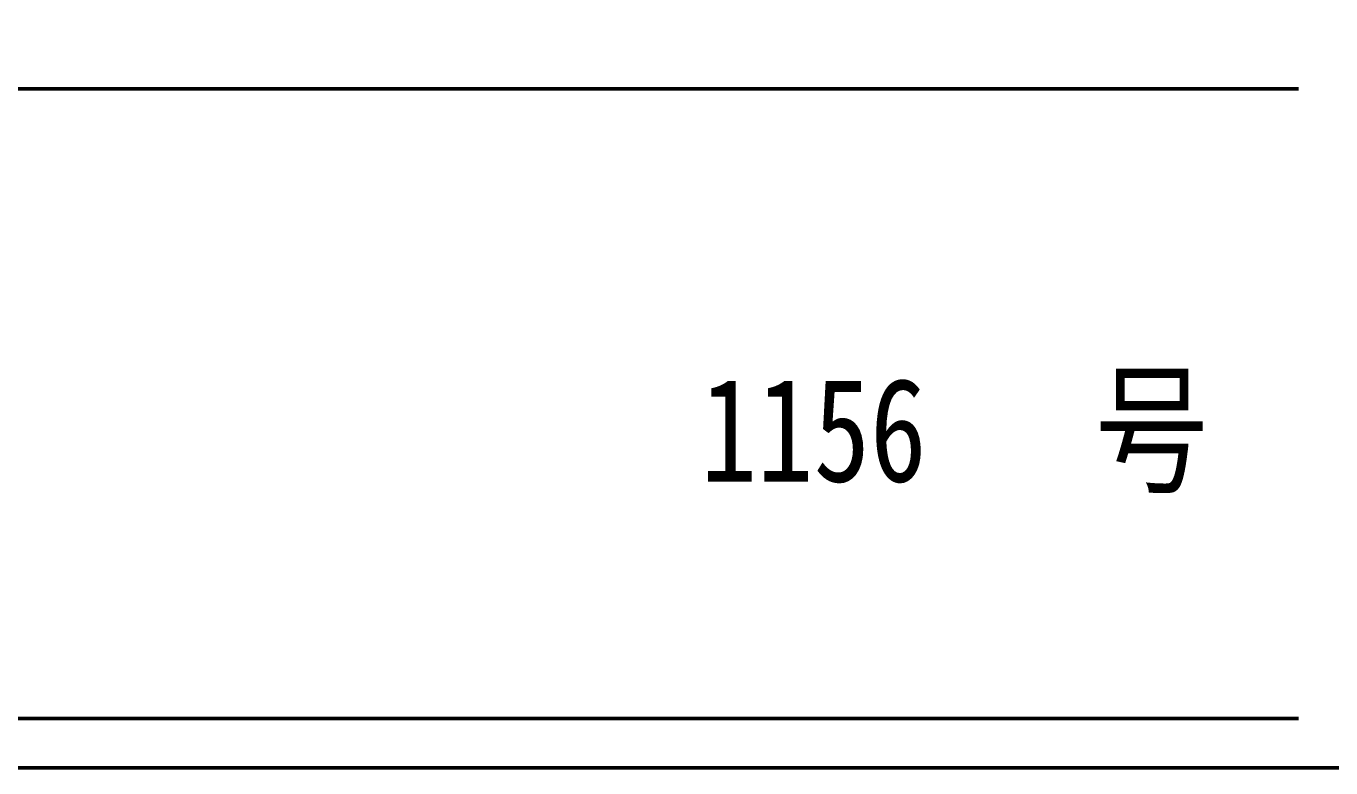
# Model space of a CAD drawing. Units: millimetres at full size, sheet at 1:50. Extents: x -14288 to 14412, y -10089 to 9986.
# Drawn here: x 111 to 1494, y -10089 to -9302 of the extents above; entities that cross this region are included whole.
import ezdxf
from ezdxf.enums import TextEntityAlignment as Align

# ---------------------------------------------------------------- set-up
doc = ezdxf.new("R2010")
doc.units = ezdxf.units.MM
doc.header["$LTSCALE"] = 50
doc.layers.add('2-8_図枠', color=251, linetype='Continuous', lineweight=50)
doc.styles.add('ＭＳ ゴシック', font='')
doc.styles.get('ＭＳ ゴシック').set_extended_font_data('MS Gothic')

msp = doc.modelspace()

# ---------------------------------------------------------------- linework, layer by layer
at = {"layer": '2-8_図枠'}
for p, q in [((1459.68, -9368.71), (-2219.97, -9368.71)), ((1459.68, -10036.2), (-2219.97, -10036.2))]:
    msp.add_line(p, q, dxfattribs=at)
for points in [[(-14287.6, -10088.71), (14412.4, -10088.71), (14412.4, 9985.69), (-14287.6, 9985.69)], [(14412.4, -10088.71), (14412.4, 9985.69), (-14287.6, 9985.69), (-14287.6, -10088.71)]]:
    msp.add_lwpolyline(points, close=True, dxfattribs=at)

# ---------------------------------------------------------------- texts
at = {"layer": '2-8_図枠', "style": 'ＭＳ ゴシック', "width": 0.8}
for s, p in [('号', (1244.09, -9818.21)), ('1156', (826.08, -9818.21))]:
    msp.add_text(s, height=110, dxfattribs=at).set_placement(p, align=Align.BOTTOM_LEFT)

doc.saveas('drawing.dxf')
